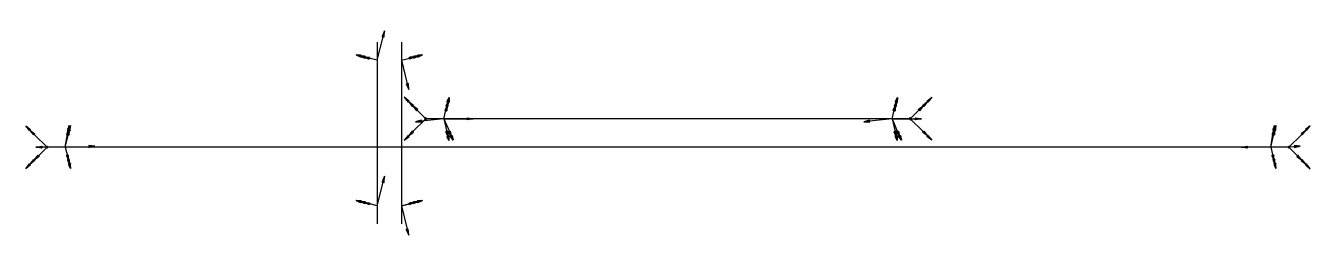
# Model space of a CAD drawing. Header units: millimetres. Extents: x -7070 to 13, y -102 to 102.
# Drawn here: x -3786.7 to -3362.5, y -33.7 to 35.4 of the extents above; entities that cross this region are included whole.
import ezdxf

# ---------------------------------------------------------------- set-up
doc = ezdxf.new("R2010")
doc.units = ezdxf.units.MM
for name, color, linetype in [('AutoDetect_10_17', 1, 'Continuous'), ('AutoDetect_15_14', 1, 'Continuous'), ('AutoDetect_16_15', 1, 'Continuous'), ('AutoDetect_19_12', 1, 'Continuous'), ('AutoDetect_20_13', 1, 'Continuous'), ('AutoDetect_9_16', 1, 'Continuous'), ('Stirnplatte_ID_GUID_49F72F33_8983_49e6_8E23_79ADA9B12A7D', 1, 'Continuous')]:
    doc.layers.add(name, color=color, linetype=linetype)

# ---------------------------------------------------------------- blocks, each defined once
blk = doc.blocks.new('Kontrollpunkt')
at = {"color": 0}
for q in [(0, 6), (8, 0), (0, 0, 4)]:
    blk.add_line((0, 0), q, dxfattribs=at)
for points in [[(0.25, 8, -0.25), (-0.25, 8, -0.25), (-0.25, 8, 0.25), (0, 10, 0), (-0.25, 8, -0.25), (0.25, 8, 0.25), (0, 10, 0), (0.25, 8, -0.25), (0.25, 8, 0.25), (-0.25, 8, 0.25)], [(0.25, 6, -0.25), (-0.25, 6, -0.25), (-0.25, 6, 0.25), (0, 8, 0), (-0.25, 6, -0.25), (0.25, 6, 0.25), (0, 8, 0), (0.25, 6, -0.25), (0.25, 6, 0.25), (-0.25, 6, 0.25)], [(0.25, 0.25, 4), (-0.25, 0.25, 4), (-0.25, -0.25, 4), (0, 0, 6), (-0.25, 0.25, 4), (0.25, -0.25, 4), (0, 0, 6), (0.25, 0.25, 4), (0.25, -0.25, 4), (-0.25, -0.25, 4)], [(0.25, 0.25, 6), (-0.25, 0.25, 6), (-0.25, -0.25, 6), (0, 0, 8), (-0.25, 0.25, 6), (0.25, -0.25, 6), (0, 0, 8), (0.25, 0.25, 6), (0.25, -0.25, 6), (-0.25, -0.25, 6)], [(0.25, 0.25, 8), (-0.25, 0.25, 8), (-0.25, -0.25, 8), (0, 0, 10), (-0.25, 0.25, 8), (0.25, -0.25, 8), (0, 0, 10), (0.25, 0.25, 8), (0.25, -0.25, 8), (-0.25, -0.25, 8)], [(8, 0.25, -0.25), (8, 0.25, 0.25), (8, -0.25, 0.25), (10, 0, 0), (8, 0.25, 0.25), (8, -0.25, -0.25), (10, 0, 0), (8, 0.25, -0.25), (8, -0.25, -0.25), (8, -0.25, 0.25)]]:
    blk.add_polyline3d(points, dxfattribs=at)

msp = doc.modelspace()

# ---------------------------------------------------------------- linework, layer by layer
at = {"layer": 'AutoDetect_10_17', "color": 1}
msp.add_line((-3662.62, 30, 0), (-3662.62, -30, 0), dxfattribs=at)
at = {"layer": 'AutoDetect_15_14', "color": 1}
msp.add_line((-3369.61, -4.7, -160), (-3779.61, -4.7, -160), dxfattribs=at)
at = {"layer": 'AutoDetect_16_15', "color": 1}
msp.add_line((-3369.61, -4.7, -180), (-3779.61, -4.7, -180), dxfattribs=at)
at = {"layer": 'AutoDetect_19_12', "color": 1}
msp.add_line((-3494.61, 4.7, -160), (-3654.61, 4.7, -160), dxfattribs=at)
at = {"layer": 'AutoDetect_20_13', "color": 1}
msp.add_line((-3494.61, 4.7, -180), (-3654.61, 4.7, -180), dxfattribs=at)
at = {"layer": 'AutoDetect_9_16', "color": 1}
msp.add_line((-3670.62, 30, 0), (-3670.62, -30, 0), dxfattribs=at)

# ---------------------------------------------------------------- block references
at = {"layer": 'AutoDetect_10_17', "color": 1, "extrusion": (0.696364, 0.173648, 0.696364), "rotation": 180}
for p in [(909.48, 2470.69, -2546.35), (862.9, 2478.78, -2554.69)]:
    msp.add_blockref('Kontrollpunkt', p, dxfattribs=at)
at = {"layer": 'AutoDetect_15_14', "color": 1, "extrusion": (0.173648, -0.696364, 0.696364), "rotation": 342.8383509003531}
for p in [(-3662.62, 517.8, -763.42), (-3276.45, 450.74, -694.31)]:
    msp.add_blockref('Kontrollpunkt', p, dxfattribs=at)
at = {"layer": 'AutoDetect_16_15', "color": 1, "extrusion": (0.173648, -0.696364, -0.696364), "rotation": 199.7021522331678}
for p in [(-3662.62, -761.82, -526.66), (-3276.45, -694.76, -457.55)]:
    msp.add_blockref('Kontrollpunkt', p, dxfattribs=at)
at = {"layer": 'AutoDetect_19_12', "color": 1, "extrusion": (0.173648, 0.696364, 0.696364), "rotation": 27.8314788373321}
for p in [(3541.34, 496.74, -741.72), (3397.73, 471.81, -716.02)]:
    msp.add_blockref('Kontrollpunkt', p, dxfattribs=at)
at = {"layer": 'AutoDetect_20_13', "color": 1, "extrusion": (0.173648, 0.696364, -0.696364), "rotation": 160.2978477668322}
for p in [(3541.34, -740.76, -504.96), (3397.73, -715.82, -479.26)]:
    msp.add_blockref('Kontrollpunkt', p, dxfattribs=at)
at = {"layer": 'AutoDetect_9_16', "color": 1, "extrusion": (-0.696364, 0.173648, 0.696364), "rotation": 180}
for p in [(864.84, -2484.19, 2560.26), (911.41, -2476.1, 2551.92)]:
    msp.add_blockref('Kontrollpunkt', p, dxfattribs=at)
at = {"layer": 'Stirnplatte_ID_GUID_49F72F33_8983_49e6_8E23_79ADA9B12A7D', "color": 2, "extrusion": (-0.707107, 0.707107, 0), "rotation": 270}
for p in [(2580.87, -160, 2587.52), (2580.87, -180, 2587.52)]:
    msp.add_blockref('Kontrollpunkt', p, dxfattribs=at)
at = {"layer": 'Stirnplatte_ID_GUID_49F72F33_8983_49e6_8E23_79ADA9B12A7D', "color": 2, "extrusion": (0.707107, 0.707107, 0), "rotation": 90}
for p in [(2474.39, -160, -2467.74), (2474.39, -180, -2467.74)]:
    msp.add_blockref('Kontrollpunkt', p, dxfattribs=at)
at = {"layer": 'Stirnplatte_ID_GUID_49F72F33_8983_49e6_8E23_79ADA9B12A7D', "color": 2, "extrusion": (-0.707107, -0.707107, 0), "rotation": 90}
for p in [(-2669.26, -160, 2675.91), (-2669.26, -180, 2675.91)]:
    msp.add_blockref('Kontrollpunkt', p, dxfattribs=at)
at = {"layer": 'Stirnplatte_ID_GUID_49F72F33_8983_49e6_8E23_79ADA9B12A7D', "color": 2, "extrusion": (0.707107, -0.707107, 0), "rotation": 270}
for p in [(-2386, -160, -2379.35), (-2386, -180, -2379.35)]:
    msp.add_blockref('Kontrollpunkt', p, dxfattribs=at)

doc.saveas('drawing.dxf')
